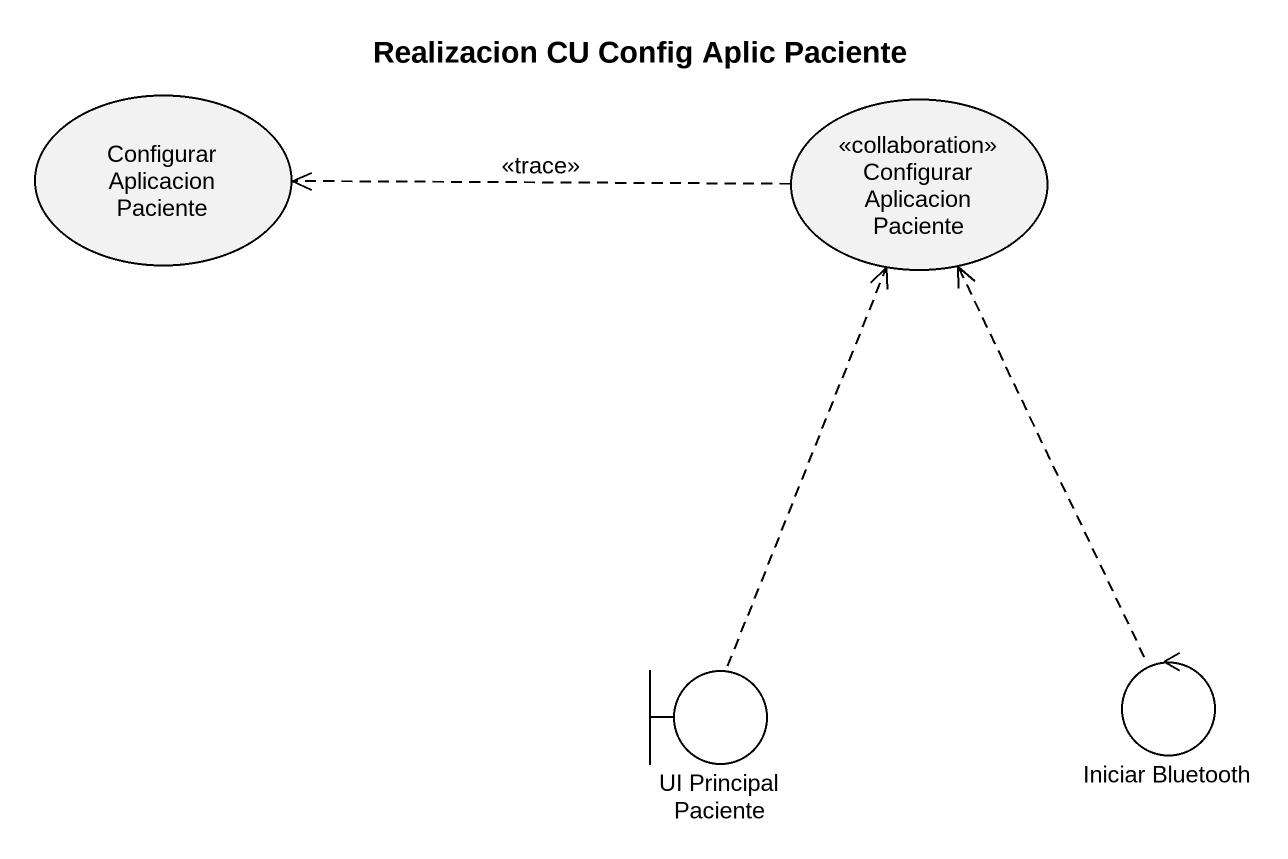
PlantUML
@startuml
title Realizacion CU Config Aplic Paciente
usecase "Configurar Aplicacion Paciente" as Configurar_Aplicacion
usecase "Configurar Aplicacion Paciente" as Configurar_Aplicacion_2 <<collaboration>>
boundary "UI Principal Paciente" as UI_Principal_Paciente
control "Iniciar Bluetooth" as Iniciar_Bluetooth
Configurar_Aplicacion_2 .left.> Configurar_Aplicacion : <<trace>>
UI_Principal_Paciente .up.> Configurar_Aplicacion_2
Iniciar_Bluetooth .up.> Configurar_Aplicacion_2
@enduml
